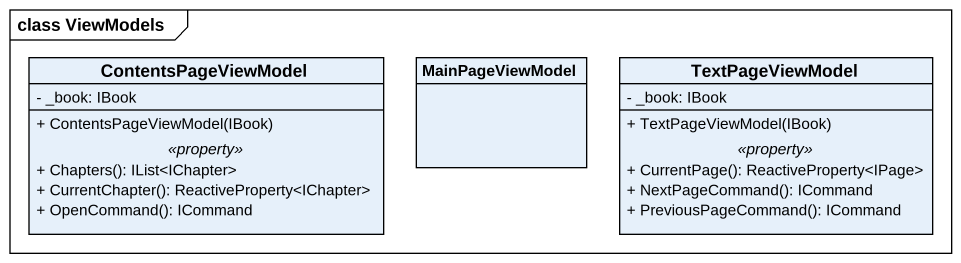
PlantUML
@startuml
mainframe class ViewModels
hide circle
hide empty members
skinparam classAttributeIconSize 0
class ContentsPageViewModel {
  - _book: IBook
  --
  + ContentsPageViewModel(IBook)
  .. <<property>> ..
  + Chapters(): IList<IChapter>
  + CurrentChapter(): ReactiveProperty<IChapter>
  + OpenCommand(): ICommand
}
class MainPageViewModel
class TextPageViewModel {
  - _book: IBook
  --
  + TextPageViewModel(IBook)
  .. <<property>> ..
  + CurrentPage(): ReactiveProperty<IPage>
  + NextPageCommand(): ICommand
  + PreviousPageCommand(): ICommand
}
@enduml
